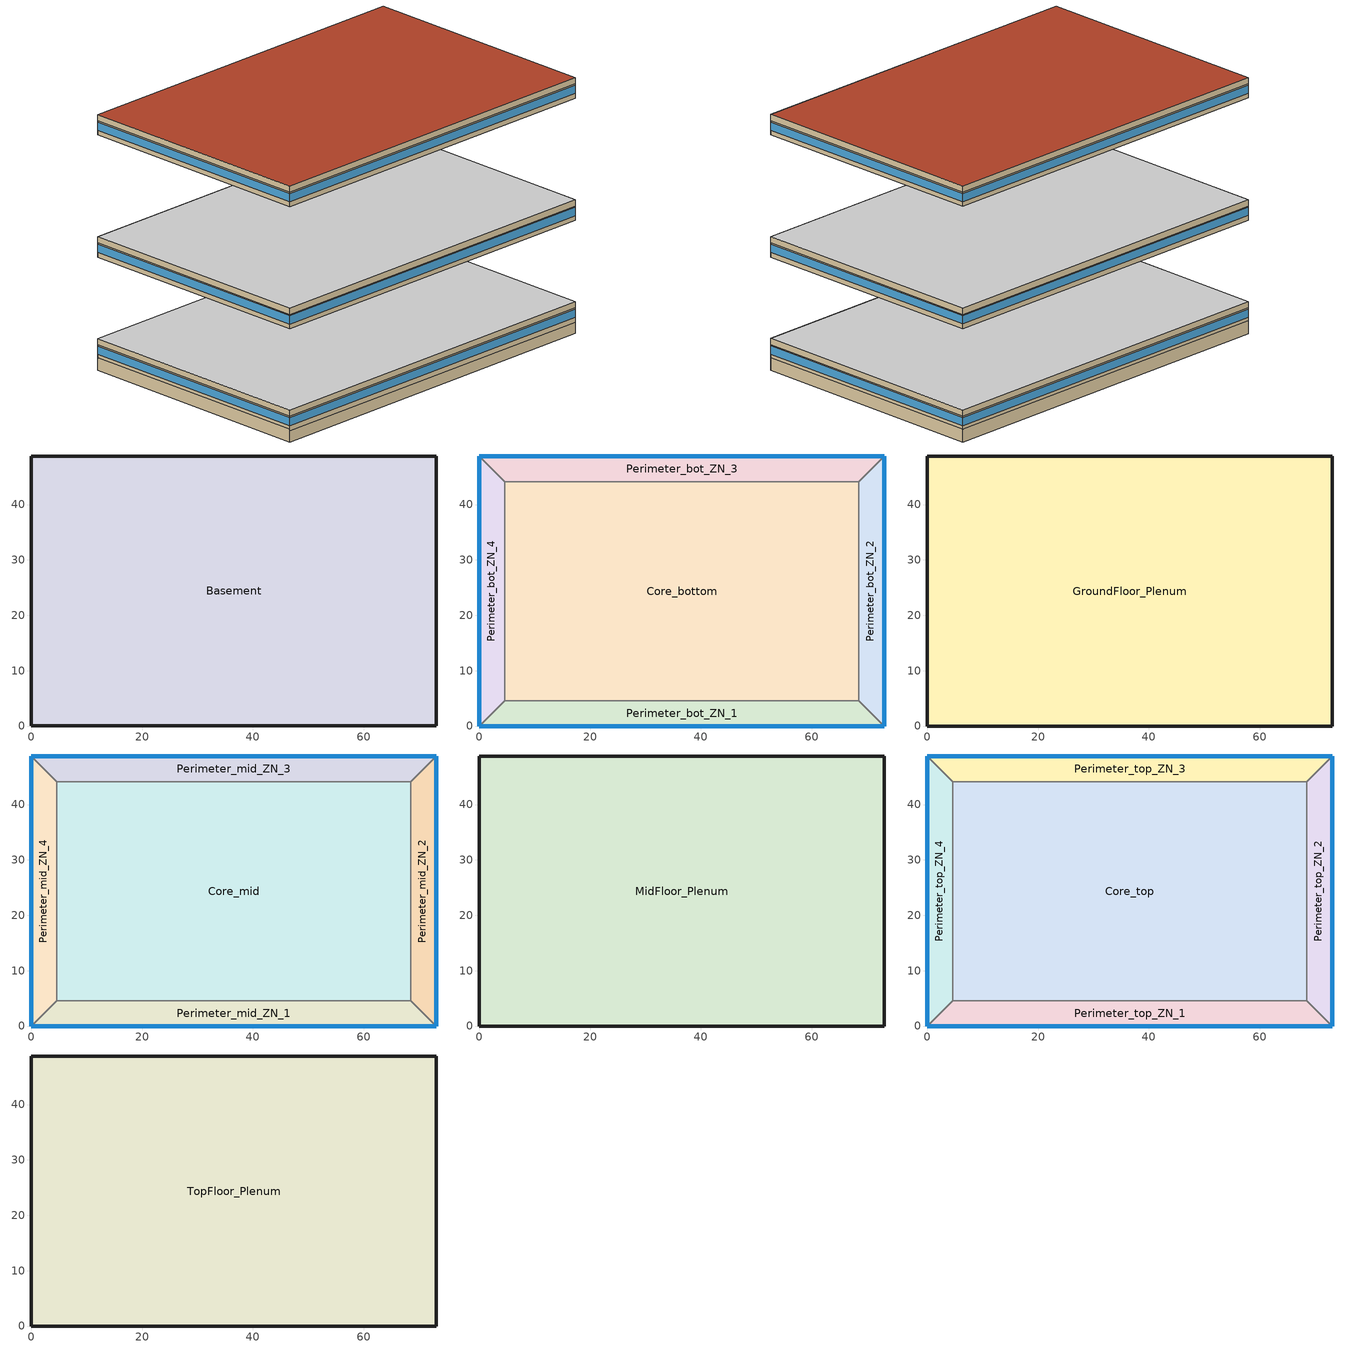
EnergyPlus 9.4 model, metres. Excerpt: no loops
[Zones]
Basement
 floor ground (Unheated - 4in Slab with Carpet_Ext-slab): 73.11,48.78 73.11,0.04 0,0.04 0,48.78 z-2.24
 wall ground (Unheated - 4in Slab with Carpet_Ext-slab): 73.11,0.04 73.11,48.78 0,48.78 0,0.04 73.11,0.04 z-2.24:0.2
Core_bottom
 floor to Basement (INT-FLOOR-TOPSIDE): 68.53,44.16 68.53,4.57 4.57,4.57 4.57,44.16 z0
 wall to Perimeter_bot_ZN_2 (Standard_Int-Wall): 68.53,4.57 68.53,44.16 z0:2.74
 wall to Perimeter_bot_ZN_3 (Standard_Int-Wall): 68.53,44.16 4.57,44.16 z0:2.74
 wall to Perimeter_bot_ZN_1 (Standard_Int-Wall): 4.57,4.57 68.53,4.57 z0:2.74
 wall to Perimeter_bot_ZN_4 (Standard_Int-Wall): 4.57,44.16 4.57,4.57 z0:2.74
Perimeter_bot_ZN_1
 floor to Basement (INT-FLOOR-TOPSIDE): 68.53,4.57 73.11,0 0,0 4.57,4.57 z0
 wall outside (Mass_R-7.6 ci_Ext-wall): 0,0 73.11,0 z0:2.74
 wall to Perimeter_bot_ZN_2 (Standard_Int-Wall): 73.11,0 68.53,4.57 z0:2.74
 wall to Perimeter_bot_ZN_4 (Standard_Int-Wall): 4.57,4.57 0,0 z0:2.74
 window (std_window_UValue_3.237_SHGC_0.39_VT_0.495): 0,0 73.11,0 z0.91:2.5
Perimeter_bot_ZN_2
 floor to Basement (INT-FLOOR-TOPSIDE): 68.53,44.16 73.11,48.74 73.11,0 68.53,4.57 z0
 wall outside (Mass_R-7.6 ci_Ext-wall): 73.11,0 73.11,48.74 z0:2.74
 wall to Perimeter_bot_ZN_3 (Standard_Int-Wall): 73.11,48.74 68.53,44.16 z0:2.74
 window (std_window_UValue_3.237_SHGC_0.39_VT_0.495_east): 73.11,0 73.11,48.74 z0.91:2.5
Perimeter_bot_ZN_3
 floor to Basement (INT-FLOOR-TOPSIDE): 4.57,44.16 0,48.74 73.11,48.74 68.53,44.16 z0
 wall outside (Mass_R-7.6 ci_Ext-wall): 73.11,48.74 0,48.74 z0:2.74
 wall to Perimeter_bot_ZN_4 (Standard_Int-Wall): 0,48.74 4.57,44.16 z0:2.74
 window (std_window_UValue_3.237_SHGC_0.49_VT_0.622): 73.11,48.74 0,48.74 z0.91:2.5
Perimeter_bot_ZN_4
 floor to Basement (INT-FLOOR-TOPSIDE): 4.57,4.57 0,0 0,48.74 4.57,44.16 z0
 wall outside (Mass_R-7.6 ci_Ext-wall): 0,48.74 0,0 z0:2.74
 window (std_window_UValue_3.237_SHGC_0.39_VT_0.495_west): 0,48.74 0,0 z0.91:2.5
GroundFloor_Plenum
 floor to Perimeter_bot_ZN_1 (DropCeiling): 4.57,4.57 68.53,4.57 73.11,0 0,0 z2.74
 floor to Perimeter_bot_ZN_2 (DropCeiling): 73.11,48.74 73.11,0 68.53,4.57 68.53,44.16 z2.74
 floor to Perimeter_bot_ZN_3 (DropCeiling): 68.53,44.16 4.57,44.16 0,48.74 73.11,48.74 z2.74
 floor to Perimeter_bot_ZN_4 (DropCeiling): 4.57,44.16 4.57,4.57 0,0 0,48.74 z2.74
 floor to Core_bottom (DropCeiling): 68.53,4.57 4.57,4.57 4.57,44.16 68.53,44.16 z2.74
 wall outside (Mass_R-7.6 ci_Ext-wall): 73.11,0 73.11,48.74 0,48.74 0,0 73.11,0 z2.74:3.96
 ceiling adiabatic (INT-FLOOR-UNDERSIDE): 73.11,0 73.11,48.74 0,48.74 0,0 z3.96
Core_mid
 floor adiabatic (INT-FLOOR-TOPSIDE): 68.53,44.16 68.53,4.57 4.57,4.57 4.57,44.16 z19.82
 wall to Perimeter_mid_ZN_2 (Standard_Int-Wall): 68.53,4.57 68.53,44.16 z19.82:22.56
 wall to Perimeter_mid_ZN_3 (Standard_Int-Wall): 68.53,44.16 4.57,44.16 z19.82:22.56
 wall to Perimeter_mid_ZN_1 (Standard_Int-Wall): 4.57,4.57 68.53,4.57 z19.82:22.56
 wall to Perimeter_mid_ZN_4 (Standard_Int-Wall): 4.57,44.16 4.57,4.57 z19.82:22.56
Perimeter_mid_ZN_1
 floor adiabatic (INT-FLOOR-TOPSIDE): 68.53,4.57 73.11,0 0,0 4.57,4.57 z19.82
 wall outside (Mass_R-7.6 ci_Ext-wall): 0,0 73.11,0 z19.82:22.56
 wall to Perimeter_mid_ZN_2 (Standard_Int-Wall): 73.11,0 68.53,4.57 z19.82:22.56
 wall to Perimeter_mid_ZN_4 (Standard_Int-Wall): 4.57,4.57 0,0 z19.82:22.56
 window (std_window_UValue_3.237_SHGC_0.39_VT_0.495): 0,0 73.11,0 z20.73:22.32
Perimeter_mid_ZN_2
 floor adiabatic (INT-FLOOR-TOPSIDE): 68.53,44.16 73.11,48.74 73.11,0 68.53,4.57 z19.82
 wall outside (Mass_R-7.6 ci_Ext-wall): 73.11,0 73.11,48.74 z19.82:22.56
 wall to Perimeter_mid_ZN_3 (Standard_Int-Wall): 73.11,48.74 68.53,44.16 z19.82:22.56
 window (std_window_UValue_3.237_SHGC_0.39_VT_0.495_east): 73.11,0 73.11,48.74 z20.73:22.32
Perimeter_mid_ZN_3
 floor adiabatic (INT-FLOOR-TOPSIDE): 4.57,44.16 0,48.74 73.11,48.74 68.53,44.16 z19.82
 wall outside (Mass_R-7.6 ci_Ext-wall): 73.11,48.74 0,48.74 z19.82:22.56
 wall to Perimeter_mid_ZN_4 (Standard_Int-Wall): 0,48.74 4.57,44.16 z19.82:22.56
 window (std_window_UValue_3.237_SHGC_0.49_VT_0.622): 73.11,48.74 0,48.74 z20.73:22.32
Perimeter_mid_ZN_4
 floor adiabatic (INT-FLOOR-TOPSIDE): 4.57,4.57 0,0 0,48.74 4.57,44.16 z19.82
 wall outside (Mass_R-7.6 ci_Ext-wall): 0,48.74 0,0 z19.82:22.56
 window (std_window_UValue_3.237_SHGC_0.39_VT_0.495_west): 0,48.74 0,0 z20.73:22.32
MidFloor_Plenum
 floor to Perimeter_mid_ZN_1 (DropCeiling): 73.11,0 0,0 4.57,4.57 68.53,4.57 z22.56
 floor to Perimeter_mid_ZN_2 (DropCeiling): 73.11,0 68.53,4.57 68.53,44.16 73.11,48.74 z22.56
 floor to Perimeter_mid_ZN_3 (DropCeiling): 0,48.74 73.11,48.74 68.53,44.16 4.57,44.16 z22.56
 floor to Perimeter_mid_ZN_4 (DropCeiling): 0,0 0,48.74 4.57,44.16 4.57,4.57 z22.56
 floor to Core_mid (DropCeiling): 68.53,4.57 4.57,4.57 4.57,44.16 68.53,44.16 z22.56
 wall outside (Mass_R-7.6 ci_Ext-wall): 73.11,0 73.11,48.74 0,48.74 0,0 73.11,0 z22.56:23.78
 ceiling adiabatic (INT-FLOOR-UNDERSIDE): 73.11,48.74 0,48.74 0,0 73.11,0 z23.78
Core_top
 floor adiabatic (INT-FLOOR-TOPSIDE): 68.53,44.16 68.53,4.57 4.57,4.57 4.57,44.16 z43.6
 wall to Perimeter_top_ZN_2 (Standard_Int-Wall): 68.53,4.57 68.53,44.16 z43.6:46.34
 wall to Perimeter_top_ZN_3 (Standard_Int-Wall): 68.53,44.16 4.57,44.16 z43.6:46.34
 wall to Perimeter_top_ZN_1 (Standard_Int-Wall): 4.57,4.57 68.53,4.57 z43.6:46.34
 wall to Perimeter_top_ZN_4 (Standard_Int-Wall): 4.57,44.16 4.57,4.57 z43.6:46.34
Perimeter_top_ZN_1
 floor adiabatic (INT-FLOOR-TOPSIDE): 68.53,4.57 73.11,0 0,0 4.57,4.57 z43.6
 wall outside (Mass_R-7.6 ci_Ext-wall): 0,0 73.11,0 z43.6:46.34
 wall to Perimeter_top_ZN_2 (Standard_Int-Wall): 73.11,0 68.53,4.57 z43.6:46.34
 wall to Perimeter_top_ZN_4 (Standard_Int-Wall): 4.57,4.57 0,0 z43.6:46.34
 window (std_window_UValue_3.237_SHGC_0.39_VT_0.495): 0,0 73.11,0 z44.51:46.1
Perimeter_top_ZN_2
 floor adiabatic (INT-FLOOR-TOPSIDE): 68.53,44.16 73.11,48.74 73.11,0 68.53,4.57 z43.6
 wall outside (Mass_R-7.6 ci_Ext-wall): 73.11,0 73.11,48.74 z43.6:46.34
 wall to Perimeter_top_ZN_3 (Standard_Int-Wall): 73.11,48.74 68.53,44.16 z43.6:46.34
 window (std_window_UValue_3.237_SHGC_0.39_VT_0.495_east): 73.11,0 73.11,48.74 z44.51:46.1
Perimeter_top_ZN_3
 floor adiabatic (INT-FLOOR-TOPSIDE): 4.57,44.16 0,48.74 73.11,48.74 68.53,44.16 z43.6
 wall outside (Mass_R-7.6 ci_Ext-wall): 73.11,48.74 0,48.74 z43.6:46.34
 wall to Perimeter_top_ZN_4 (Standard_Int-Wall): 0,48.74 4.57,44.16 z43.6:46.34
 window (std_window_UValue_3.237_SHGC_0.49_VT_0.622): 73.11,48.74 0,48.74 z44.51:46.1
Perimeter_top_ZN_4
 floor adiabatic (INT-FLOOR-TOPSIDE): 4.57,4.57 0,0 0,48.74 4.57,44.16 z43.6
 wall outside (Mass_R-7.6 ci_Ext-wall): 0,48.74 0,0 z43.6:46.34
 window (std_window_UValue_3.237_SHGC_0.39_VT_0.495_west): 0,48.74 0,0 z44.51:46.1
TopFloor_Plenum
 floor to Perimeter_top_ZN_1 (DropCeiling): 73.11,0 0,0 4.57,4.57 68.53,4.57 z46.34
 floor to Perimeter_top_ZN_2 (DropCeiling): 73.11,0 68.53,4.57 68.53,44.16 73.11,48.74 z46.34
 floor to Perimeter_top_ZN_3 (DropCeiling): 0,48.74 73.11,48.74 68.53,44.16 4.57,44.16 z46.34
 floor to Perimeter_top_ZN_4 (DropCeiling): 0,0 0,48.74 4.57,44.16 4.57,4.57 z46.34
 floor to Core_top (DropCeiling): 4.57,44.16 68.53,44.16 68.53,4.57 4.57,4.57 z46.34
 wall outside (Mass_R-7.6 ci_Ext-wall): 73.11,0 73.11,48.74 0,48.74 0,0 73.11,0 z46.34:47.56
 roof outside (IEAD_R-15 ci_Roof): 73.11,0 73.11,48.74 0,48.74 0,0 z47.56
[Building]
Benchmark Large Office New V1.1_3.1: Loads convergence tolerance value=0.04; Maximum number of warmup days=25; Minimum number of warmup days=6; North axis=0; Solar distribution=FullInteriorAndExterior; Temperature convergence tolerance value=0.2; Terrain=City
[Site:GroundTemperature:BuildingSurface]
19.96, 19.94, 19.99, 20.04, 20.09, 20.17, 20.21, 20.24, 20.23, 20.2, 20.17, 20.12
[Site:Location]
CHICAGO_IL_USA TMY2-94846: Elevation=190; Latitude=41.78; Longitude=-87.75; Time zone=-6
[Site:WaterMainsTemperature]
Annual average outdoor air temperature=9.69; Calculation method=Correlation; Maximum difference in monthly average outdoor air temperatures=28.1
[SizingPeriod:DesignDay] Barometric pressure=99063; Day of month=21; Daylight saving time indicator=No; Humidity condition type=WetBulb; Rain indicator=No; Snow indicator=No; Solar model indicator=ASHRAEClearSky
Name | Daily dry bulb temperature range | Day type | Maximum dry bulb temperature | Month | Sky clearness | Wetbulb or dewpoint at maximum dry bulb | Wind direction | Wind speed
CHICAGO Ann Clg .4% Condns DB=>MWB | 10.7 | SummerDesignDay | 33.2 | 7 | 1 | 23.8 | 230 | 5.3
CHICAGO Ann Htg 99.6% Condns DB | 0 | WinterDesignDay | -20.6 | 1 | 0 | -20.6 | 270 | 4.9
[Construction]
DropCeiling: Std AC02
IEAD_R-15 ci_Roof: Roof Membrane, Roof Insulation, Metal Decking
INT-FLOOR-TOPSIDE: Std MAT-CC05 4  MW CONCRETE, Std CP02 CARPET PAD
INT-FLOOR-UNDERSIDE: Std CP02 CARPET PAD, Std MAT-CC05 4  MW CONCRETE
InteriorFurnishings: Std Wood 6inch
Mass_R-7.6 ci_Ext-wall: 1IN Stucco, 8IN Concrete HW, Wall Insulation [5], 1/2IN Gypsum
Standard_Int-Wall: GP01 1/2 GYPSUM, GP01 1/2 GYPSUM
Unheated - 4in Slab with Carpet_Ext-slab: MAT-CC05 4 HW CONCRETE, CP02 CARPET PAD
std_window_UValue_3.237_SHGC_0.39_VT_0.495; std_window_UValue_3.237_SHGC_0.39_VT_0.495_east; std_window_UValue_3.237_SHGC_0.39_VT_0.495_west: Theoretical Glass [66]
std_window_UValue_3.237_SHGC_0.49_VT_0.622: Theoretical Glass [67]
[Material] Thermal absorptance=0.9
Name | Conductivity | Density | Roughness | Solar absorptance | Specific heat | Thickness | Visible absorptance
1/2IN Gypsum | 0.16 | 784.9 | Smooth | 0.92 | 830 | 0.0127 | 0.92
1IN Stucco | 0.6918 | 1858 | Smooth | 0.92 | 837 | 0.0253 | 0.92
8IN Concrete HW | 1.7296 | 2243 | MediumRough | 0.65 | 837 | 0.2033 | 0.65
GP01 1/2 GYPSUM | 0.16 | 800 | Smooth | 0.7 | 1090 | 0.0127 | 0.5
MAT-CC05 4 HW CONCRETE | 1.311 | 2240 | Rough | 0.7 | 836.8 | 0.1016 | 0.7
Metal Decking | 45.006 | 7680 | MediumSmooth | 0.7 | 418.4 | 0.0015 | 0.3
Roof Insulation | 0.049 | 265 | MediumRough | 0.7 | 836.8 | 0.125 | 0.7
Roof Membrane | 0.16 | 1121.29 | VeryRough | 0.7 | 1460 | 0.0095 | 0.7
Std AC02 | 0.057 | 288 | MediumSmooth | 0.7 | 1339 | 0.0127 | 0.2
Std MAT-CC05 4  MW CONCRETE | 0.858 | 1968 | Rough | 0.7 | 836.8 | 0.1 | 0.2
Std Wood 6inch | 0.12 | 540 | MediumSmooth | 0.7 | 1210 | 0.15 | 0.7
Wall Insulation [5] | 0.0432 | 91 | MediumRough | 0.5 | 837 | 0.0453 | 0.5
[Material:NoMass] Roughness=VeryRough; Solar absorptance=0.7; Thermal absorptance=0.9; Visible absorptance=0.8
Name | Thermal resistance
CP02 CARPET PAD | 0.2165
Std CP02 CARPET PAD | 0.21648
[WindowMaterial:Glazing] Back side infrared hemispherical emissivity=0.9; Conductivity=0.0199; Dirt correction factor for solar and visible transmittance=1; Front side infrared hemispherical emissivity=0.9; Infrared transmittance at normal incidence=0; Optical data type=SpectralAverage; Solar diffusing=No; Thickness=0.003
Name | Back side solar reflectance at normal incidence | Back side visible reflectance at normal incidence | Front side solar reflectance at normal incidence | Front side visible reflectance at normal incidence | Solar transmittance at normal incidence | Visible transmittance at normal incidence
Theoretical Glass [66] | 0.5668 | 0.455 | 0.5668 | 0.455 | 0.3832 | 0.495
Theoretical Glass [67] | 0.4674 | 0.3284 | 0.4674 | 0.3284 | 0.4826 | 0.6216
[ComponentCost:LineItem]
Name | Cost per area | Item | Line item type | Cost per each | Quantity
Drop Ceiling | 10 | DropCeiling | Construction
Infiltration:GroundFloor_Plenum |  | GroundFloor_Plenum | General | 1 | 0.0845
Infiltration:MidFloor_Plenum |  | MidFloor_Plenum | General | 1 | 0.8447
Infiltration:TopFloor_Plenum |  | TopFloor_Plenum | General | 1 | 1.1705
Interior Floor | 15 | INT-FLOOR-UNDERSIDE | Construction
Interior Furnishings | 1 | InteriorFurnishings | Construction
east:std_window_UValue_3.237_SHGC_0.39_VT_0.495_east | 215.97 | std_window_UValue_3.237_SHGC_0.39_VT_0.495_east | Construction
ext-slab:Unheated - 4in Slab with Carpet_Ext-slab | 24.86 | Unheated - 4in Slab with Carpet_Ext-slab | Construction
ext-walls:Mass_R-7.6 ci_Ext-wall | 42.9231 | Mass_R-7.6 ci_Ext-wall | Construction
int-walls:Standard_Int-Wall | 1 | Standard_Int-Wall | Construction
north:std_window_UValue_3.237_SHGC_0.49_VT_0.622 | 209.729 | std_window_UValue_3.237_SHGC_0.49_VT_0.622 | Construction
roofs:IEAD_R-15 ci_Roof | 34.3904 | IEAD_R-15 ci_Roof | Construction
south:std_window_UValue_3.237_SHGC_0.39_VT_0.495 | 215.97 | std_window_UValue_3.237_SHGC_0.39_VT_0.495 | Construction
west:std_window_UValue_3.237_SHGC_0.39_VT_0.495_west | 215.97 | std_window_UValue_3.237_SHGC_0.39_VT_0.495_west | Construction
[ElectricEquipment] Design level calculation method=EquipmentLevel; Fraction latent=0; Fraction lost=0; Fraction radiant=0.5
Name | Zone or zonelist | Design level | End use subcategory | Schedule
Basement_PlugMisc_Equip | Basement | 17245.4 | General | BLDG_EQUIP_SCH
Core_bottom_PlugMisc_Equip | Core_bottom | 20435.8 | General | BLDG_EQUIP_SCH
Core_mid_PlugMisc_Equip | Core_mid | 20435.8 | General | BLDG_EQUIP_SCH
Core_top_Elevators_Equip | Core_top | 240740 | Elevators | BLDG_ELEVATORS
Perimeter_bot_ZN_1_PlugMisc_Equip | Perimeter_bot_ZN_1 | 2529.3 | General | BLDG_EQUIP_SCH
Perimeter_bot_ZN_2_PlugMisc_Equip | Perimeter_bot_ZN_2 | 1629.94 | General | BLDG_EQUIP_SCH
Perimeter_bot_ZN_3_PlugMisc_Equip | Perimeter_bot_ZN_3 | 2529.24 | General | BLDG_EQUIP_SCH
Perimeter_bot_ZN_4_PlugMisc_Equip | Perimeter_bot_ZN_4 | 1629.94 | General | BLDG_EQUIP_SCH
Perimeter_mid_ZN_1_PlugMisc_Equip | Perimeter_mid_ZN_1 | 2529.3 | General | BLDG_EQUIP_SCH
Perimeter_mid_ZN_2_PlugMisc_Equip | Perimeter_mid_ZN_2 | 1629.94 | General | BLDG_EQUIP_SCH
Perimeter_mid_ZN_3_PlugMisc_Equip | Perimeter_mid_ZN_3 | 2529.24 | General | BLDG_EQUIP_SCH
Perimeter_mid_ZN_4_PlugMisc_Equip | Perimeter_mid_ZN_4 | 1629.94 | General | BLDG_EQUIP_SCH
Perimeter_top_ZN_1_PlugMisc_Equip | Perimeter_top_ZN_1 | 2529.3 | General | BLDG_EQUIP_SCH
Perimeter_top_ZN_2_PlugMisc_Equip | Perimeter_top_ZN_2 | 1629.94 | General | BLDG_EQUIP_SCH
Perimeter_top_ZN_3_PlugMisc_Equip | Perimeter_top_ZN_3 | 2529.24 | General | BLDG_EQUIP_SCH
Perimeter_top_ZN_4_PlugMisc_Equip | Perimeter_top_ZN_4 | 1629.94 | General | BLDG_EQUIP_SCH
[EnergyManagementSystem:Program]
CoolSys1_SchedSetpoint: SET CoolSys1_Loop_Setpoint = CW_Loop_Temp_Schedule
HeatSys1_SchedSetpoint: SET HeatSys1_Loop_Setpoint = HW_Loop_Temp_Schedule
SHWSys1_SchedSetpoint: SET SHWSys1_Loop_Setpoint = SHWSys1_Loop_Temp_Schedule
VAV1MixedAirManagers: SET VAV_1_CoolC_Setpoint = Seasonal_Reset_SAT_Sched - ( T_VAV1FanOut - T_VAV1FanIn); SET VAV_1_HeatC_Setpoint = Seasonal_Reset_SAT_Sched - ( T_VAV1FanOut - T_VAV1FanIn); SET VAV_1_OA_Setpoint = Seasonal_Reset_SAT_Sched - ( T_VAV1FanOut - T_VAV1FanIn)
VAV2MixedAirManagers: SET VAV_2_CoolC_Setpoint = Seasonal_Reset_SAT_Sched - ( T_VAV2FanOut - T_VAV2FanIn); SET VAV_2_HeatC_Setpoint = Seasonal_Reset_SAT_Sched - ( T_VAV2FanOut - T_VAV2FanIn); SET VAV_2_OA_Setpoint = Seasonal_Reset_SAT_Sched - ( T_VAV2FanOut - T_VAV2FanIn)
VAV3MixedAirManagers: SET VAV_3_CoolC_Setpoint = Seasonal_Reset_SAT_Sched - ( T_VAV3FanOut - T_VAV3FanIn); SET VAV_3_HeatC_Setpoint = Seasonal_Reset_SAT_Sched - ( T_VAV3FanOut - T_VAV3FanIn); SET VAV_3_OA_Setpoint = Seasonal_Reset_SAT_Sched - ( T_VAV3FanOut - T_VAV3FanIn)
VAV5MixedAirManagers: SET VAV_5_CoolC_Setpoint = Seasonal_Reset_SAT_Sched - ( T_VAV5FanOut - T_VAV5FanIn); SET VAV_5_HeatC_Setpoint = Seasonal_Reset_SAT_Sched - ( T_VAV5FanOut - T_VAV5FanIn); SET VAV_5_OA_Setpoint = Seasonal_Reset_SAT_Sched - ( T_VAV5FanOut - T_VAV5FanIn)
VAV_1_NightCycleMGR: SET Toffset = 0.8333; SET NoAction = 0.0; SET ForceOff = 1.0; SET CycleOn = 2.0; SET CycleOnZoneFansOnly = 3.0; SET VAV1_heating_TurnOn  = heating_setpoint; SET VAV1_heating_TurnOff = heating_setpoint +  (2 * Toffset); SET VAV1_cooling_TurnOn  = cooling_setpoint; SET VAV1_cooling_TurnOff = cooling_setpoint - (2 * Toffset); SET Tmin = @MIN TzoneVAV1_1 TzoneVAV1_2; SET Tmin = @MIN Tmin        TzoneVAV1_3; SET Tmin = @MIN Tmin        TzoneVAV1_4; SET Tmin = @MIN Tmin        TzoneVAV1_5; SET Tmax = @MAX TzoneVAV1_1 TzoneVAV1_2; SET Tmax = @MAX Tmax        TzoneVAV1_3; SET Tmax = @MAX Tmax        TzoneVAV1_4; SET Tmax = @MAX Tmax        TzoneVAV1_5; IF Tmin < VAV1_heating_TurnOn; SET VAV_1_NightCycleStatus = CycleOn; RETURN; ELSEIF Tmin > VAV1_heating_TurnOff; SET VAV_1_NightCycleStatus = NoAction; ENDIF; IF Tmax > VAV1_cooling_TurnOn; SET VAV_1_NightCycleStatus = CycleOn; ELSEIF Tmax < VAV1_cooling_TurnOff; SET VAV_1_NightCycleStatus = NoAction; ENDIF
VAV_1_SchedSetpoint: SET VAV_1_SAT_setpoint = Seasonal_Reset_SAT_Sched
VAV_2_NightCycleMGR: SET Toffset = 0.8333; SET NoAction = 0.0; SET ForceOff = 1.0; SET CycleOn = 2.0; SET CycleOnZoneFansOnly = 3; SET VAV2_heating_TurnOn  = heating_setpoint; SET VAV2_heating_TurnOff = heating_setpoint + (2*Toffset); SET VAV2_cooling_TurnOn  = cooling_setpoint; SET VAV2_cooling_TurnOff = cooling_setpoint - (2*Toffset); SET Tmin = @MIN TzoneVAV2_1 TzoneVAV2_2; SET Tmin = @MIN Tmin        TzoneVAV2_3; SET Tmin = @MIN Tmin        TzoneVAV2_4; SET Tmin = @MIN Tmin        TzoneVAV2_5; SET Tmax = @MAX TzoneVAV2_1 TzoneVAV2_2; SET Tmax = @MAX Tmax        TzoneVAV2_3; SET Tmax = @MAX Tmax        TzoneVAV2_4; SET Tmax = @MAX Tmax        TzoneVAV2_5; IF Tmin < VAV2_heating_TurnOn; SET VAV_2_NightCycleStatus = CycleOn; RETURN; ELSEIF Tmin > VAV2_heating_TurnOff; SET VAV_2_NightCycleStatus = NoAction; ENDIF; IF Tmax > VAV2_cooling_TurnOn; SET VAV_2_NightCycleStatus = CycleOn; ELSEIF Tmax < VAV2_cooling_TurnOff; SET VAV_2_NightCycleStatus = NoAction; ENDIF
VAV_2_SchedSetpoint: SET VAV_2_SAT_setpoint = Seasonal_Reset_SAT_Sched
VAV_3_NightCycleMGR: SET Toffset = 0.8333; SET NoAction = 0.0; SET ForceOff = 1.0; SET CycleOn = 2.0; SET CycleOnZoneFansOnly = 3; SET VAV3_heating_TurnOn  = heating_setpoint; SET VAV3_heating_TurnOff = heating_setpoint + (2*Toffset); SET VAV3_cooling_TurnOn  = cooling_setpoint; SET VAV3_cooling_TurnOff = cooling_setpoint - (2*Toffset); SET Tmin = @MIN TzoneVAV3_1 TzoneVAV3_2; SET Tmin = @MIN Tmin        TzoneVAV3_3; SET Tmin = @MIN Tmin        TzoneVAV3_4; SET Tmin = @MIN Tmin        TzoneVAV3_5; SET Tmax = @MAX TzoneVAV3_1 TzoneVAV3_2; SET Tmax = @MAX Tmax        TzoneVAV3_3; SET Tmax = @MAX Tmax        TzoneVAV3_4; SET Tmax = @MAX Tmax        TzoneVAV3_5; IF Tmin < VAV3_heating_TurnOn; SET VAV_3_NightCycleStatus = CycleOn; RETURN; ELSEIF Tmin > VAV3_heating_TurnOff; SET VAV_3_NightCycleStatus = NoAction; ENDIF; IF Tmax > VAV3_cooling_TurnOn; SET VAV_3_NightCycleStatus = CycleOn; ELSEIF Tmax < VAV3_cooling_TurnOff; SET VAV_3_NightCycleStatus = NoAction; ENDIF
VAV_3_SchedSetpoint: SET VAV_3_SAT_setpoint = Seasonal_Reset_SAT_Sched
VAV_5_NightCycleMGR: SET Toffset = 0.8333; SET NoAction = 0.0; SET ForceOff = 1.0; SET CycleOn = 2.0; SET CycleOnZoneFansOnly = 3; SET VAV5_heating_TurnOn  = heating_setpoint; SET VAV5_heating_TurnOff = heating_setpoint + (2*Toffset); SET VAV5_cooling_TurnOn  = cooling_setpoint; SET VAV5_cooling_TurnOff = cooling_setpoint - (2*Toffset); IF TzoneVAV5 < VAV5_heating_TurnOn; SET VAV_5_NightCycleStatus = CycleOn; RETURN; ELSEIF TzoneVAV5 > VAV5_heating_TurnOff; SET VAV_5_NightCycleStatus = NoAction; ENDIF; IF TzoneVAV5 > VAV5_cooling_TurnOn; SET VAV_5_NightCycleStatus = CycleOn; ELSEIF TzoneVAV5 < VAV5_cooling_TurnOff; SET VAV_5_NightCycleStatus = NoAction; ENDIF
VAV_5_SchedSetpoint: SET VAV_5_SAT_setpoint = Seasonal_Reset_SAT_Sched
[EnergyManagementSystem:ProgramCallingManager]
EMS-based Setpoint Managers: AfterPredictorAfterHVACManagers; VAV_5_SchedSetpoint; VAV5MixedAirManagers; VAV_1_SchedSetpoint; VAV1MixedAirManagers; VAV_3_SchedSetpoint; VAV3MixedAirManagers; VAV_2_SchedSetpoint; VAV2MixedAirManagers; CoolSys1_SchedSetpoint; HeatSys1_SchedSetpoint; SHWSys1_SchedSetpoint; VAV_5_NightCycleMGR; VAV_1_NightCycleMGR; VAV_2_NightCycleMGR; VAV_3_NightCycleMGR
[EnergyManagementSystem:Sensor] Output variable or output meter=Schedule Value
Name | Output variable or output meter index key
CW_Loop_Temp_Schedule | CW-Loop-Temp-Schedule
HW_Loop_Temp_Schedule | HW-Loop-Temp-Schedule
SHWSys1_Loop_Temp_Schedule | SHWSys1-Loop-Temp-Schedule
Seasonal_Reset_SAT_Sched | Seasonal-Reset-Supply-Air-Temp-Sch
cooling_setpoint | CLGSETP_SCH
heating_setpoint | HTGSETP_SCH
[Exterior:Lights]
Exterior Facade Lighting: Control option=AstronomicalClock; Design level=3997.5; End use subcategory=Exterior Facade Lighting; Schedule=ALWAYS_ON
[InternalMass] Construction=InteriorFurnishings
Name | Zone or zonelist | Surface area
Basement_InternalMass_1 | Basement | 7126.212
Core_bottom_InternalMass_1 | Core_bottom | 5064.65
Core_mid_InternalMass_1 | Core_mid | 5064.65
Core_top_InternalMass_1 | Core_top | 5064.65
Perimeter_bot_ZN_1_InternalMass_1 | Perimeter_bot_ZN_1 | 626.8394
Perimeter_bot_ZN_2_InternalMass_1 | Perimeter_bot_ZN_2 | 403.9503
Perimeter_bot_ZN_3_InternalMass_1 | Perimeter_bot_ZN_3 | 626.8257
Perimeter_bot_ZN_4_InternalMass_1 | Perimeter_bot_ZN_4 | 403.9503
Perimeter_mid_ZN_1_InternalMass_1 | Perimeter_mid_ZN_1 | 626.8394
Perimeter_mid_ZN_2_InternalMass_1 | Perimeter_mid_ZN_2 | 403.9503
Perimeter_mid_ZN_3_InternalMass_1 | Perimeter_mid_ZN_3 | 626.8257
Perimeter_mid_ZN_4_InternalMass_1 | Perimeter_mid_ZN_4 | 403.9503
Perimeter_top_ZN_1_InternalMass_1 | Perimeter_top_ZN_1 | 626.8394
Perimeter_top_ZN_2_InternalMass_1 | Perimeter_top_ZN_2 | 403.9503
Perimeter_top_ZN_3_InternalMass_1 | Perimeter_top_ZN_3 | 626.8257
Perimeter_top_ZN_4_InternalMass_1 | Perimeter_top_ZN_4 | 403.9503
[Lights] Design level calculation method=LightingLevel; End use subcategory=General; Fraction radiant=0.7; Fraction replaceable=1; Fraction visible=0.2; Return air fraction=0; Return air fraction calculated from plenum temperature=No; Schedule=BLDG_LIGHT_SCH
Name | Zone or zonelist | Lighting level
Basement_Lights | Basement | 38339
Core_bottom_Lights | Core_bottom | 27247.8
Core_mid_Lights | Core_mid | 27247.8
Core_top_Lights | Core_top | 27247.8
Perimeter_bot_ZN_1_Lights | Perimeter_bot_ZN_1 | 3372.4
Perimeter_bot_ZN_2_Lights | Perimeter_bot_ZN_2 | 2173.25
Perimeter_bot_ZN_3_Lights | Perimeter_bot_ZN_3 | 3372.32
Perimeter_bot_ZN_4_Lights | Perimeter_bot_ZN_4 | 2173.25
Perimeter_mid_ZN_1_Lights | Perimeter_mid_ZN_1 | 3372.4
Perimeter_mid_ZN_2_Lights | Perimeter_mid_ZN_2 | 2173.25
Perimeter_mid_ZN_3_Lights | Perimeter_mid_ZN_3 | 3372.32
Perimeter_mid_ZN_4_Lights | Perimeter_mid_ZN_4 | 2173.25
Perimeter_top_ZN_1_Lights | Perimeter_top_ZN_1 | 3372.4
Perimeter_top_ZN_2_Lights | Perimeter_top_ZN_2 | 2173.25
Perimeter_top_ZN_3_Lights | Perimeter_top_ZN_3 | 3372.32
Perimeter_top_ZN_4_Lights | Perimeter_top_ZN_4 | 2173.25
[People] Activity level schedule=ACTIVITY_SCH; Air velocity schedule=AIR_VELO_SCH; Carbon dioxide generation rate=3.82e-08; Clothing insulation calculation method=ClothingInsulationSchedule; Clothing insulation schedule=CLOTHING_SCH; Enable ashrae 55 comfort warnings=No; Fraction radiant=0.3; Mean radiant temperature calculation type=ZoneAveraged; Number of people calculation method=People; Number of people schedule=BLDG_OCC_SCH; Sensible heat fraction=Autocalculate; Thermal comfort model 1 type=Fanger; Work efficiency schedule=WORK_EFF_SCH
Name | Zone or zonelist | Number of people
Basement | Basement | 95.8476
Core_bottom | Core_bottom | 136.239
Core_mid | Core_mid | 136.239
Core_top | Core_top | 136.239
Perimeter_bot_ZN_1 | Perimeter_bot_ZN_1 | 16.862
Perimeter_bot_ZN_2 | Perimeter_bot_ZN_2 | 10.8663
Perimeter_bot_ZN_3 | Perimeter_bot_ZN_3 | 16.8616
Perimeter_bot_ZN_4 | Perimeter_bot_ZN_4 | 10.8663
Perimeter_mid_ZN_1 | Perimeter_mid_ZN_1 | 16.862
Perimeter_mid_ZN_2 | Perimeter_mid_ZN_2 | 10.8663
Perimeter_mid_ZN_3 | Perimeter_mid_ZN_3 | 16.8616
Perimeter_mid_ZN_4 | Perimeter_mid_ZN_4 | 10.8663
Perimeter_top_ZN_1 | Perimeter_top_ZN_1 | 16.862
Perimeter_top_ZN_2 | Perimeter_top_ZN_2 | 10.8663
Perimeter_top_ZN_3 | Perimeter_top_ZN_3 | 16.8616
Perimeter_top_ZN_4 | Perimeter_top_ZN_4 | 10.8663
[UtilityCost:Charge:Block] Category variable=EnergyCharges; Season=Annual; Source variable=totalEnergy
Name | Block 1 cost per unit value or variable | Block 2 cost per unit value or variable | Block 3 cost per unit value or variable | Block 4 cost per unit value or variable | Block size 1 value or variable | Block size 2 value or variable | Block size 3 value or variable | Block size 4 value or variable | Tariff | Utility cost charge block | Block size multiplier value or variable
UtilityCost:Charge:Block 1 | 0.108222 | 0.087021 | 0.07842 | 0.05832 | 300 | 700 | 1500 | remaining | PSI_LLF_LowLoadFactorService | AnnualEnergyCharge
UtilityCost:Charge:Block 2 | 0 | 0.051773 | 0.046965 |  | 190 | 110 | remaining |  | PSI_LLF_LowLoadFactorService | AnnualDemandBaseCharge | TotalDemand
UtilityCost:Charge:Block 3 | 0.082409 | 0.072873 | 0.061696 | 0.041179 | 300 | 700 | 1500 | remaining | PSI_CS_CommercialElectricService | AnnualEnergyCharge
[UtilityCost:Charge:Simple] Season=Annual
Name | Category variable | Cost per unit value or variable | Source variable | Tariff | Utility cost charge simple
UtilityCost:Charge:Simple 1 | EnergyCharges | 0.002028 | totalEnergy | PSI_LLF_LowLoadFactorService | FuelCostAdjustEnergyCharge
UtilityCost:Charge:Simple 2 | EnergyCharges | 0.000536 | totalEnergy | PSI_LLF_LowLoadFactorService | QualPollutionControlAdjustEnergyCharge
UtilityCost:Charge:Simple 3 | EnergyCharges | 0.001127 | totalEnergy | PSI_LLF_LowLoadFactorService | SoxNoxRiderAdjustEnergyCharge
UtilityCost:Charge:Simple 4 | EnergyCharges | -0.00037 | totalEnergy | PSI_LLF_LowLoadFactorService | DSMRiderAdjustEnergyCharge
UtilityCost:Charge:Simple 5 | EnergyCharges | -3.1e-05 | totalEnergy | PSI_LLF_LowLoadFactorService | PurchPowerTrackerAdjustEnergyCharge
UtilityCost:Charge:Simple 6 | EnergyCharges | -0.000216 | totalEnergy | PSI_LLF_LowLoadFactorService | MidwestISOAdjustEnergyCharge
UtilityCost:Charge:Simple 7 | EnergyCharges | 0.000833 | totalEnergy | PSI_LLF_LowLoadFactorService | CleanCoalRiderEnergyCharge
UtilityCost:Charge:Simple 8 | Taxes | 0.08 | SubTotal | PSI_LLF_LowLoadFactorService | TaxofeightPercent
UtilityCost:Charge:Simple 9 | EnergyCharges | 0.002028 | totalEnergy | PSI_CS_CommercialElectricService | FuelCostAdjustEnergyCharge
UtilityCost:Charge:Simple 10 | EnergyCharges | 0.000536 | totalEnergy | PSI_CS_CommercialElectricService | QualPollutionControlAdjustEnergyCharge
UtilityCost:Charge:Simple 11 | EnergyCharges | 0.001127 | totalEnergy | PSI_CS_CommercialElectricService | SoxNoxRiderAdjustEnergyCharge
UtilityCost:Charge:Simple 12 | EnergyCharges | 2.1e-05 | totalEnergy | PSI_CS_CommercialElectricService | DSMRiderAdjustEnergyCharge
UtilityCost:Charge:Simple 13 | EnergyCharges | 3.4e-05 | totalEnergy | PSI_CS_CommercialElectricService | PurchPowerTrackerAdjustEnergyCharge
UtilityCost:Charge:Simple 14 | EnergyCharges | -0.000203 | totalEnergy | PSI_CS_CommercialElectricService | MidwestISOAdjustEnergyCharge
UtilityCost:Charge:Simple 15 | EnergyCharges | 0.000807 | totalEnergy | PSI_CS_CommercialElectricService | CleanCoalRiderEnergyCharge
UtilityCost:Charge:Simple 16 | Taxes | 0.08 | SubTotal | PSI_CS_CommercialElectricService | TaxofeightPercent
UtilityCost:Charge:Simple 17 | EnergyCharges | IN_MonthlyGasRates | totalEnergy | IN_EIAMonthlyRateGas | MonthlyRateGasCharge
UtilityCost:Charge:Simple 18 | Taxes | 0.08 | SubTotal | IN_EIAMonthlyRateGas | TaxofEightPercent
[UtilityCost:Qualify] Season=Annual; Threshold test=Count; Threshold value or variable=75; Variable=TotalDemand
Name | Number of months | Qualify type | Tariff | Utility cost qualify
UtilityCost:Qualify 1 | 12 | Minimum | PSI_LLF_LowLoadFactorService | MinDemand75kw
UtilityCost:Qualify 2 | 1 | Maximum | PSI_CS_CommercialElectricService | MaxDemand75kw
[UtilityCost:Tariff]
Name | Conversion factor choice | Group | Monthly charge or variable | Output meter | Demand window length
IN_EIAMonthlyRateGas | MCF | Comm Gas | 0 | NaturalGas:Facility
PSI_CS_CommercialElectricService | kWh | Comm Elect | 9.4 | Electricity:Facility
PSI_LLF_LowLoadFactorService | kWh | Comm Elect | 15 | Electricity:Facility | HalfHour
[UtilityCost:Variable]
IN_MonthlyGasRates: January value=8.22; February value=7.51; March value=8.97; April value=9.01; May value=9.16; June value=10.44; July value=10.32; August value=10.13; September value=9.2; October value=8.18; November value=7.83; December value=7.63; Tariff=IN_EIAMonthlyRateGas; Variable type=Currency
[Zone] Ceiling height=-9999; Floor area=Autocalculate; Type=1
Name | Multiplier | Part of total floor area | Volume
Basement | 1 | Yes | 8690.42
Core_bottom; Core_top | 1 | Yes | 6948.69
Core_mid | 10 | Yes | 6948.69
GroundFloor_Plenum; TopFloor_Plenum | 1 | No | 4344.14
MidFloor_Plenum | 10 | No | 4344.14
Perimeter_bot_ZN_1; Perimeter_top_ZN_1 | 1 | Yes | 860.0236
Perimeter_bot_ZN_2; Perimeter_bot_ZN_4; Perimeter_top_ZN_2; Perimeter_top_ZN_4 | 1 | Yes | 554.2198
Perimeter_bot_ZN_3; Perimeter_top_ZN_3 | 1 | Yes | 860.0048
Perimeter_mid_ZN_1 | 10 | Yes | 860.0236
Perimeter_mid_ZN_2; Perimeter_mid_ZN_4 | 10 | Yes | 554.2198
Perimeter_mid_ZN_3 | 10 | Yes | 860.0048
[ZoneInfiltration:DesignFlowRate] Constant term coefficient=1; Design flow rate calculation method=Flow/Zone; Temperature term coefficient=0; Velocity squared term coefficient=0; Velocity term coefficient=0
Name | Zone or zonelist | Design flow rate | Schedule
Core_top_Infiltration | Core_top | 0.7721 | INFIL_QUARTER_ON_SCH
GroundFloor_Plenum_Infiltration | GroundFloor_Plenum | 0.0845 | ALWAYS_ON
MidFloor_Plenum_Infiltration | MidFloor_Plenum | 0.0845 | ALWAYS_ON
Perimeter_bot_ZN_1_Infiltration | Perimeter_bot_ZN_1 | 0.0597 | INFIL_QUARTER_ON_SCH
Perimeter_bot_ZN_2_Infiltration | Perimeter_bot_ZN_2 | 0.04 | INFIL_QUARTER_ON_SCH
Perimeter_bot_ZN_3_Infiltration | Perimeter_bot_ZN_3 | 0.0597 | INFIL_QUARTER_ON_SCH
Perimeter_bot_ZN_4_Infiltration | Perimeter_bot_ZN_4 | 0.04 | INFIL_QUARTER_ON_SCH
Perimeter_mid_ZN_1_Infiltration | Perimeter_mid_ZN_1 | 0.0597 | INFIL_QUARTER_ON_SCH
Perimeter_mid_ZN_2_Infiltration | Perimeter_mid_ZN_2 | 0.04 | INFIL_QUARTER_ON_SCH
Perimeter_mid_ZN_3_Infiltration | Perimeter_mid_ZN_3 | 0.0597 | INFIL_QUARTER_ON_SCH
Perimeter_mid_ZN_4_Infiltration | Perimeter_mid_ZN_4 | 0.04 | INFIL_QUARTER_ON_SCH
Perimeter_top_ZN_1_Infiltration | Perimeter_top_ZN_1 | 0.1553 | INFIL_QUARTER_ON_SCH
Perimeter_top_ZN_2_Infiltration | Perimeter_top_ZN_2 | 0.1016 | INFIL_QUARTER_ON_SCH
Perimeter_top_ZN_3_Infiltration | Perimeter_top_ZN_3 | 0.1553 | INFIL_QUARTER_ON_SCH
Perimeter_top_ZN_4_Infiltration | Perimeter_top_ZN_4 | 0.1016 | INFIL_QUARTER_ON_SCH
TopFloor_Plenum_Infiltration | TopFloor_Plenum | 1.1705 | ALWAYS_ON
[Schedule:Compact]
ACTIVITY_SCH: Through: 12/31, For: AllDays, Until: 24:00, 120
AIR_VELO_SCH: Through: 12/31, For: AllDays, Until: 24:00, 0.2
ALWAYS_ON: Through: 12/31, For: AllDays, Until: 24:00, 1
BLDG_ELEVATORS: Through: 12/31, For: Weekdays SummerDesignDay, Until: 07:00, 0, Until: 08:00, 0.35, Until: 09:00, 0.69, Until: 10:00, 0.43, Until: 11:00, 0.37, Until: 12:00, 0.43, Until: 13:00, 0.58, Until: 14:00, 0.48, Until: 15:00, 0.37, Until: 16:00, 0.37, Until: 17:00, 0.46, Until: 18:00, 0.62, Until: 19:00, 0.12, Until: 20:00, 0.04, Until: 21:00, 0.04, Until: 24:00, 0, For: Saturday WinterDesignDay, Until: 07:00, 0, Until: 08:00, 0.16, Until: 09:00, 0.14, Until: 10:00, 0.21, Until: 11:00, 0.18, Until: 12:00, 0.25, Until: 13:00, 0.21, Until: 14:00, 0.13, Until: 15:00, 0.08, Until: 16:00, 0.04, Until: 17:00, 0.05, Until: 18:00, 0.06, Until: 24:00, 0, For: Sunday Holidays AllOtherDays, Until: 24:00, 0
BLDG_EQUIP_SCH: Through: 12/31, For: Weekdays, Until: 08:00, 0.4, Until: 12:00, 0.9, Until: 13:00, 0.8, Until: 17:00, 0.9, Until: 18:00, 0.5, Until: 24:00, 0.4, For: SummerDesignDay, Until: 24:00, 1, For: Saturday, Until: 06:00, 0.3, Until: 08:00, 0.4, Until: 12:00, 0.5, Until: 17:00, 0.35, Until: 24:00, 0.3, For: WinterDesignDay, Until: 24:00, 0, For: Sunday Holidays AllOtherDays, Until: 24:00, 0.3
BLDG_LIGHT_SCH: Through: 12/31, For: Weekdays, Until: 05:00, 0.05, Until: 07:00, 0.1, Until: 08:00, 0.3, Until: 17:00, 0.9, Until: 18:00, 0.5, Until: 20:00, 0.3, Until: 22:00, 0.2, Until: 23:00, 0.1, Until: 24:00, 0.05, For: SummerDesignDay, Until: 24:00, 1, For: Saturday, Until: 06:00, 0.05, Until: 08:00, 0.1, Until: 12:00, 0.3, Until: 17:00, 0.15, Until: 24:00, 0.05, For: WinterDesignDay, Until: 24:00, 0, For: Sunday Holidays AllOtherDays, Until: 24:00, 0.05
BLDG_OCC_SCH: Through: 12/31, For: Weekdays, Until: 06:00, 0, Until: 07:00, 0.1, Until: 08:00, 0.2, Until: 12:00, 0.95, Until: 13:00, 0.5, Until: 17:00, 0.95, Until: 18:00, 0.3, Until: 20:00, 0.1, Until: 24:00, 0.05, For: SummerDesignDay, Until: 06:00, 0, Until: 22:00, 1, Until: 24:00, 0.05, For: Saturday, Until: 06:00, 0, Until: 08:00, 0.1, Until: 12:00, 0.3, Until: 17:00, 0.1, Until: 19:00, 0, Until: 24:00, 0, For: WinterDesignDay, Until: 24:00, 0, For: Sunday Holidays AllOtherDays, Until: 06:00, 0, Until: 18:00, 0, Until: 24:00, 0
CLGSETP_SCH: Through: 12/31, For: Weekdays SummerDesignDay, Until: 06:00, 30, Until: 22:00, 24, Until: 24:00, 30, For: Saturday, Until: 06:00, 30, Until: 18:00, 24, Until: 24:00, 30, For WinterDesignDay, Until: 24:00, 30, For: Sunday Holidays AllOtherDays, Until: 24:00, 30
CLOTHING_SCH: Through: 04/30, For: AllDays, Until: 24:00, 1, Through: 09/30, For: AllDays, Until: 24:00, 0.5, Through: 12/31, For: AllDays, Until: 24:00, 1
CW-Loop-Temp-Schedule: Through: 12/31, For: AllDays, Until: 24:00, 6.7
HTGSETP_SCH: Through: 12/31, For: Weekdays, Until: 05:00, 15.6, Until: 19:00, 21, Until: 24:00, 15.6, For SummerDesignDay, Until: 24:00, 15.6, For: Saturday, Until: 06:00, 15.6, Until: 17:00, 21, Until: 24:00, 15.6, For: WinterDesignDay, Until: 24:00, 21, For: Sunday Holidays AllOtherDays, Until: 24:00, 15.6
HW-Loop-Temp-Schedule; SHWSys1-Loop-Temp-Schedule: Through: 12/31, For: AllDays, Until: 24:00, 60
INFIL_QUARTER_ON_SCH: Through: 12/31, For: Weekdays SummerDesignDay, Until: 06:00, 1, Until: 22:00, 0.25, Until: 24:00, 1, For: Saturday WinterDesignDay, Until: 06:00, 1, Until: 18:00, 0.25, Until: 24:00, 1, For: Sunday Holidays AllOtherDays, Until: 24:00, 1
Seasonal-Reset-Supply-Air-Temp-Sch: Through: 3/31, For: AllDays, Until: 24:00, 13, Through: 9/30, For: AllDays, Until: 24:00, 13, Through: 12/31, For: AllDays, Until: 24:00, 13
WORK_EFF_SCH: Through: 12/31, For: AllDays, Until: 24:00, 0
